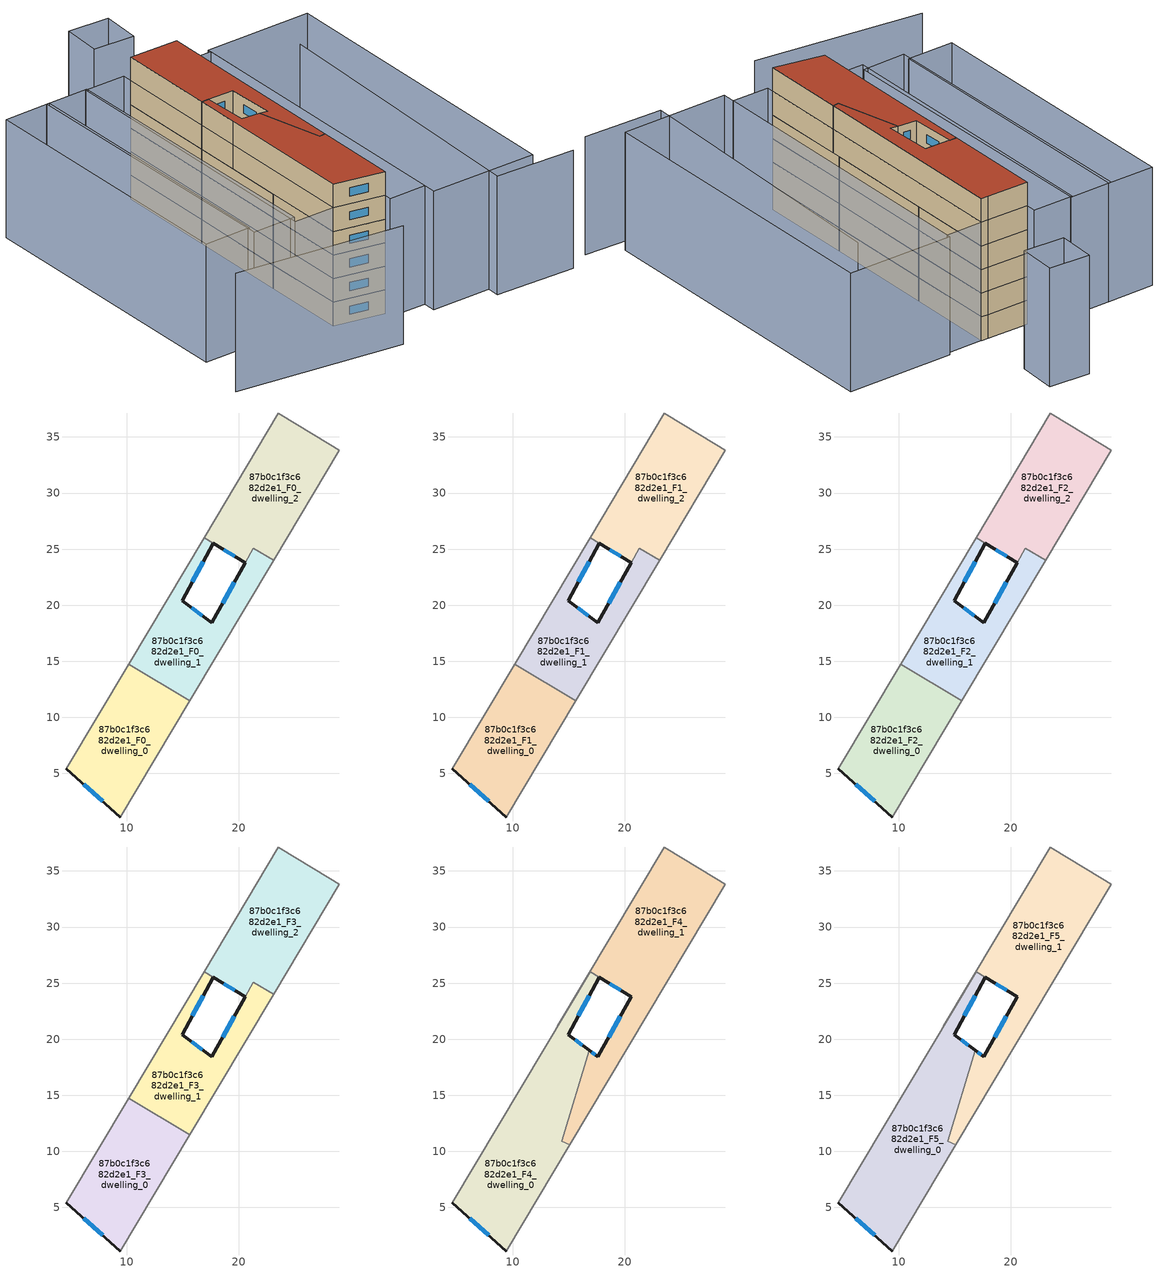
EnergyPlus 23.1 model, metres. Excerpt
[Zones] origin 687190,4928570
87b0c1f3c682d2e1_F0_dwelling_0
 floor ground (EU_floor_Construction): 15.63,11.49 9.44,1.12 4.62,5.42 10.18,14.75 z0
 wall outside (EU_wall_Construction): 4.62,5.42 9.44,1.12 z0:3
 wall adiabatic (EU_wall_Construction): 10.18,14.75 4.62,5.42 / 9.44,1.12 15.63,11.49 z0:3
 wall to 87b0c1f3c682d2e1_F0_dwelling_1 (EU_wall_Construction): 15.63,11.49 10.18,14.75 z0:3
 window (EU_Window_Construction): 6.19,4.02 7.87,2.51 z0.98:2.02
87b0c1f3c682d2e1_F0_dwelling_1
 floor ground (EU_floor_Construction): 23.1,24.01 15.63,11.49 10.18,14.75 16.9,26.02 17.71,25.52 14.95,20.42 17.6,18.42 20.56,23.77 21.29,25.09 z0
 wall outside (EU_wall_Construction): 20.56,23.77 17.6,18.42 14.95,20.42 17.71,25.52 z0:3
 wall adiabatic (EU_wall_Construction): 15.63,11.49 23.1,24.01 / 16.9,26.02 10.18,14.75 z0:3
 wall to 87b0c1f3c682d2e1_F0_dwelling_2 (EU_wall_Construction): 23.1,24.01 21.29,25.09 20.56,23.78 / 17.71,25.52 16.9,26.02 z0:3
 window (EU_Window_Construction): 15.85,22.08 16.81,23.86 / 16.74,19.07 15.81,19.76 / 19.6,22.03 18.56,20.16 z0.98:2.02
87b0c1f3c682d2e1_F0_dwelling_2
 floor ground (EU_floor_Construction): 28.15,34.28 28.94,33.79 23.1,24.01 21.29,25.09 20.56,23.78 16.9,26.02 23.52,37.13 z0
 wall outside (EU_wall_Construction): 17.71,25.52 20.56,23.78 z0:3
 wall adiabatic (EU_wall_Construction): 23.1,24.01 28.94,33.79 28.15,34.28 23.52,37.13 16.9,26.02 z0:3
 window (EU_Window_Construction): 18.64,24.96 19.63,24.34 z0.98:2.02
87b0c1f3c682d2e1_F1_dwelling_0
 floor to 87b0c1f3c682d2e1_F0_dwelling_0 (EU_floor_Construction): 15.63,11.49 9.44,1.12 4.62,5.42 10.18,14.75 z3
 wall outside (EU_wall_Construction): 4.62,5.42 9.44,1.12 z3:6
 wall adiabatic (EU_wall_Construction): 10.18,14.75 4.62,5.42 / 9.44,1.12 15.63,11.49 z3:6
 wall to 87b0c1f3c682d2e1_F1_dwelling_1 (EU_wall_Construction): 15.63,11.49 10.18,14.75 z3:6
 window (EU_Window_Construction): 6.19,4.02 7.87,2.51 z3.98:5.02
87b0c1f3c682d2e1_F1_dwelling_1
 floor to 87b0c1f3c682d2e1_F0_dwelling_1 (EU_floor_Construction): 23.1,24.01 15.63,11.49 10.18,14.75 16.9,26.02 17.71,25.52 14.95,20.42 17.6,18.42 20.56,23.78 21.29,25.09 z3
 wall outside (EU_wall_Construction): 20.56,23.77 17.6,18.42 14.95,20.42 17.71,25.52 z3:6
 wall adiabatic (EU_wall_Construction): 15.63,11.49 23.1,24.01 / 16.9,26.02 10.18,14.75 z3:6
 wall to 87b0c1f3c682d2e1_F1_dwelling_2 (EU_wall_Construction): 23.1,24.01 21.29,25.09 20.56,23.78 / 17.71,25.52 16.9,26.02 z3:6
 window (EU_Window_Construction): 15.85,22.08 16.81,23.86 / 16.74,19.07 15.81,19.76 / 19.6,22.03 18.56,20.16 z3.98:5.02
87b0c1f3c682d2e1_F1_dwelling_2
 floor to 87b0c1f3c682d2e1_F0_dwelling_2 (EU_floor_Construction): 28.15,34.28 28.94,33.79 23.1,24.01 21.29,25.09 20.56,23.78 16.9,26.02 23.52,37.13 z3
 wall outside (EU_wall_Construction): 17.71,25.52 20.56,23.78 z3:6
 wall adiabatic (EU_wall_Construction): 23.1,24.01 28.94,33.79 28.15,34.28 23.52,37.13 16.9,26.02 z3:6
 window (EU_Window_Construction): 18.64,24.96 19.63,24.34 z3.98:5.02
87b0c1f3c682d2e1_F2_dwelling_0
 floor to 87b0c1f3c682d2e1_F1_dwelling_0 (EU_floor_Construction): 15.63,11.49 9.44,1.12 4.62,5.42 10.18,14.75 z6
 wall outside (EU_wall_Construction): 4.62,5.42 9.44,1.12 z6:9
 wall adiabatic (EU_wall_Construction): 10.18,14.75 4.62,5.42 / 9.44,1.12 15.63,11.49 z6:9
 wall to 87b0c1f3c682d2e1_F2_dwelling_1 (EU_wall_Construction): 15.63,11.49 10.18,14.75 z6:9
 window (EU_Window_Construction): 6.19,4.02 7.87,2.51 z6.98:8.02
87b0c1f3c682d2e1_F2_dwelling_1
 floor to 87b0c1f3c682d2e1_F1_dwelling_1 (EU_floor_Construction): 23.1,24.01 15.63,11.49 10.18,14.75 16.9,26.02 17.71,25.52 14.95,20.42 17.6,18.42 20.56,23.78 21.29,25.09 z6
 wall outside (EU_wall_Construction): 20.56,23.77 17.6,18.42 14.95,20.42 17.71,25.52 z6:9
 wall adiabatic (EU_wall_Construction): 15.63,11.49 23.1,24.01 / 16.9,26.02 10.18,14.75 z6:9
 wall to 87b0c1f3c682d2e1_F2_dwelling_2 (EU_wall_Construction): 23.1,24.01 21.29,25.09 20.56,23.78 / 17.71,25.52 16.9,26.02 z6:9
 window (EU_Window_Construction): 15.85,22.08 16.81,23.86 / 16.74,19.07 15.81,19.76 / 19.6,22.03 18.56,20.16 z6.98:8.02
87b0c1f3c682d2e1_F2_dwelling_2
 floor to 87b0c1f3c682d2e1_F1_dwelling_2 (EU_floor_Construction): 28.15,34.28 28.94,33.79 23.1,24.01 21.29,25.09 20.56,23.78 16.9,26.02 23.52,37.13 z6
 wall outside (EU_wall_Construction): 17.71,25.52 20.56,23.78 z6:9
 wall adiabatic (EU_wall_Construction): 23.1,24.01 28.94,33.79 28.15,34.28 23.52,37.13 16.9,26.02 z6:9
 window (EU_Window_Construction): 18.64,24.96 19.63,24.34 z6.98:8.02
87b0c1f3c682d2e1_F3_dwelling_0
 floor to 87b0c1f3c682d2e1_F2_dwelling_0 (EU_floor_Construction): 15.63,11.49 9.44,1.12 4.62,5.42 10.18,14.75 z9
 wall outside (EU_wall_Construction): 4.62,5.42 9.44,1.12 z9:12
 wall adiabatic (EU_wall_Construction): 10.18,14.75 4.62,5.42 / 9.44,1.12 15.63,11.49 z9:12
 wall to 87b0c1f3c682d2e1_F3_dwelling_1 (EU_wall_Construction): 15.63,11.49 10.18,14.75 z9:12
 window (EU_Window_Construction): 6.19,4.02 7.87,2.51 z9.98:11.02
87b0c1f3c682d2e1_F3_dwelling_1
 floor to 87b0c1f3c682d2e1_F2_dwelling_1 (EU_floor_Construction): 23.1,24.01 15.63,11.49 10.18,14.75 16.9,26.02 17.71,25.52 14.95,20.42 17.6,18.42 20.56,23.78 21.29,25.09 z9
 wall outside (EU_wall_Construction): 20.56,23.77 17.6,18.42 14.95,20.42 17.71,25.52 z9:12
 wall adiabatic (EU_wall_Construction): 15.63,11.49 23.1,24.01 / 16.9,26.02 10.18,14.75 z9:12
 wall to 87b0c1f3c682d2e1_F3_dwelling_2 (EU_wall_Construction): 23.1,24.01 21.29,25.09 20.56,23.78 / 17.71,25.52 16.9,26.02 z9:12
 window (EU_Window_Construction): 15.85,22.08 16.81,23.86 / 16.74,19.07 15.81,19.76 / 19.6,22.03 18.56,20.16 z9.98:11.02
 roof outside (EU_roof_Construction): 10.18,14.75 16.9,26.01 13.99,21.13 z12
87b0c1f3c682d2e1_F3_dwelling_2
 floor to 87b0c1f3c682d2e1_F2_dwelling_2 (EU_floor_Construction): 28.15,34.28 28.94,33.79 23.1,24.01 21.29,25.09 20.56,23.78 16.9,26.02 23.52,37.13 z9
 wall outside (EU_wall_Construction): 17.71,25.52 20.56,23.78 z9:12
 wall adiabatic (EU_wall_Construction): 23.1,24.01 28.94,33.79 28.15,34.28 23.52,37.13 16.9,26.02 z9:12
 window (EU_Window_Construction): 18.64,24.96 19.63,24.34 z9.98:11.02
87b0c1f3c682d2e1_F4_dwelling_0
 floor to 87b0c1f3c682d2e1_F3_dwelling_0 (EU_floor_Construction): 14.72,12.04 14.38,10.89 15.09,10.58 9.44,1.12 4.62,5.42 10.18,14.75 z12
 floor to 87b0c1f3c682d2e1_F3_dwelling_1 (EU_floor_Construction): 17.71,25.52 14.95,20.42 16.81,19.01 14.72,12.04 10.18,14.75 16.9,26.01 z12
 wall outside (EU_wall_Construction): 4.62,5.42 9.44,1.12 / 16.81,19.01 14.95,20.42 17.71,25.52 z12:15
 wall adiabatic (EU_wall_Construction): 16.9,26.01 4.62,5.42 / 9.44,1.12 15.09,10.58 z12:15
 wall to 87b0c1f3c682d2e1_F4_dwelling_1 (EU_wall_Construction): 17.71,25.52 16.9,26.01 / 15.09,10.58 14.38,10.89 16.81,19.01 z12:15
 window (EU_Window_Construction): 6.19,4.02 7.87,2.51 / 15.85,22.08 16.81,23.86 / 16.21,19.47 15.56,19.96 z12.98:14.02
87b0c1f3c682d2e1_F4_dwelling_1
 floor to 87b0c1f3c682d2e1_F3_dwelling_0 (EU_floor_Construction): 15.63,11.49 14.38,10.89 14.72,12.04 z12; 15.63,11.49 15.09,10.58 14.38,10.89 z12
 floor to 87b0c1f3c682d2e1_F3_dwelling_1 (EU_floor_Construction): 23.1,24.01 15.63,11.49 14.72,12.04 16.81,19.01 17.6,18.42 20.56,23.77 21.29,25.09 z12
 floor to 87b0c1f3c682d2e1_F3_dwelling_2 (EU_floor_Construction): 28.15,34.28 28.94,33.79 23.1,24.01 21.29,25.09 20.56,23.78 17.72,25.52 17.71,25.52 16.9,26.02 23.52,37.13 z12
 wall outside (EU_wall_Construction): 17.71,25.52 17.72,25.52 20.56,23.78 17.6,18.42 16.81,19.01 z12:15
 wall adiabatic (EU_wall_Construction): 15.09,10.58 28.94,33.79 28.15,34.28 23.52,37.13 13.99,21.14 / 16.9,26.01 13.99,21.13 z12:15
 window (EU_Window_Construction): 17.35,18.61 17.07,18.82 / 19.6,22.03 18.56,20.16 / 18.65,24.95 19.64,24.34 z12.98:14.02
87b0c1f3c682d2e1_F5_dwelling_0
 floor to 87b0c1f3c682d2e1_F4_dwelling_0 (EU_floor_Construction): 17.71,25.52 14.95,20.42 16.81,19.01 14.38,10.89 15.09,10.58 9.44,1.12 4.62,5.42 16.9,26.01 z15
 wall outside (EU_wall_Construction): 4.62,5.42 9.44,1.12 / 16.81,19.01 14.95,20.42 17.71,25.52 z15:18
 wall adiabatic (EU_wall_Construction): 16.9,26.01 4.62,5.42 / 9.44,1.12 15.09,10.58 z15:18
 wall to 87b0c1f3c682d2e1_F5_dwelling_1 (EU_wall_Construction): 17.71,25.52 16.9,26.01 / 15.09,10.58 14.38,10.89 16.81,19.01 z15:18
 window (EU_Window_Construction): 6.19,4.02 7.87,2.51 / 15.85,22.08 16.81,23.86 / 16.21,19.47 15.56,19.96 z15.98:17.02
 roof outside (EU_roof_Construction): 9.44,1.12 15.09,10.58 14.38,10.89 16.81,19.01 14.95,20.42 17.71,25.52 16.9,26.01 4.62,5.42 z18
87b0c1f3c682d2e1_F5_dwelling_1
 floor to 87b0c1f3c682d2e1_F4_dwelling_1 (EU_floor_Construction): 28.15,34.28 28.94,33.79 15.09,10.58 14.38,10.89 16.81,19.01 17.6,18.42 20.56,23.78 17.72,25.52 17.71,25.52 16.9,26.01 13.99,21.14 23.52,37.13 z15
 wall outside (EU_wall_Construction): 17.71,25.52 17.72,25.52 20.56,23.78 17.6,18.42 16.81,19.01 z15:18
 wall adiabatic (EU_wall_Construction): 15.09,10.58 28.94,33.79 28.15,34.28 23.52,37.13 13.99,21.14 / 16.9,26.01 13.99,21.13 z15:18
 window (EU_Window_Construction): 17.35,18.61 17.07,18.82 / 19.6,22.03 18.56,20.16 / 18.65,24.95 19.64,24.34 z15.98:17.02
 roof outside (EU_roof_Construction): 17.6,18.42 16.81,19.01 14.38,10.89 15.09,10.58 28.94,33.79 28.15,34.28 23.52,37.13 13.99,21.14 16.9,26.01 17.71,25.52 17.72,25.52 20.56,23.78 z18
shading: -13.38,9.86 3.66,-3.36 / 26.87,-14.43 18.13,-8.84 / 18.13,-8.84 38.36,22.77 / 12.32,-3.55 33.29,31.74 / 33.29,31.74 45.22,24.65 / 45.22,24.65 24.25,-10.64 / 24.25,-10.64 12.32,-3.55 / 33.06,31.35 13.13,-2.18 / 13.13,-2.18 8.95,0.3 / 8.95,0.3 28.88,33.83 / 28.88,33.83 33.06,31.35 / 24.18,38.24 4.62,5.41 / 4.62,5.41 0.08,8.12 / 0.08,8.12 19.64,40.94 / 19.64,40.94 24.18,38.24 / 19.91,40.95 1.04,8.62 / 1.04,8.62 -3.86,11.48 / -3.86,11.48 15.01,43.81 / 15.01,43.81 19.91,40.95 / 15.36,43.62 -3.12,12.35 / -3.12,12.35 -8.35,15.44 / -8.35,15.44 10.12,46.72 / 10.12,46.72 15.36,43.62 / 31.57,47.71 35.97,44.76 / 35.97,44.76 33.2,40.63 / 33.2,40.63 28.8,43.59 / 28.8,43.59 31.57,47.71 z0:15
[Building]
EU S2 Campaign: North Axis=0; Terrain=City; Solar Distribution=FullExterior
[Site:Location]
Bologna: Latitude=44.5; Longitude=11.25; Time Zone=1; Elevation=37
[SizingPeriod:WeatherFileDays]
AnnualSizingPeriod: Begin Month=1; Begin Day of Month=1; End Month=12; End Day of Month=31; Day of Week for Start Day=Monday; Use Weather File Daylight Saving Period=No; Use Weather File Rain and Snow Indicators=No
[MATERIAL]
EU_InternalMass_Material: Roughness=MediumRough; Thickness=0.1; Conductivity=1; Density=1800; Specific Heat=900; Thermal Absorptance=0.9; Solar Absorptance=0.7; Visible Absorptance=0.7
[MATERIAL:NOMASS] Roughness=MediumRough; Thermal Absorptance=0.9; Solar Absorptance=0.7; Visible Absorptance=0.7
Name | Thermal Resistance
EU_wall_NoMass | 0.905828
EU_roof_NoMass | 0.37593
EU_floor_NoMass | 0.67114
[WINDOWMATERIAL:SIMPLEGLAZINGSYSTEM]
EU_Window_SimpleGlazing: UFactor=4.52486; Solar Heat Gain Coefficient=0.85; Visible Transmittance=0.85
[CONSTRUCTION]
EU_wall_Construction: EU_wall_NoMass
EU_roof_Construction: EU_roof_NoMass
EU_floor_Construction: EU_floor_NoMass
EU_InternalMass_Construction: EU_InternalMass_Material
EU_Window_Construction: EU_Window_SimpleGlazing
[ZONE] Type=1; Multiplier=1; Ceiling Height=autocalculate; Floor Area=autocalculate; Part of Total Floor Area=Yes
Name | Volume
87b0c1f3c682d2e1_F0_dwelling_0 | 218.4375
87b0c1f3c682d2e1_F1_dwelling_0; 87b0c1f3c682d2e1_F2_dwelling_0; 87b0c1f3c682d2e1_F3_dwelling_0 | 218.438
87b0c1f3c682d2e1_F4_dwelling_0 | 328.807
87b0c1f3c682d2e1_F5_dwelling_0 | 328.811
87b0c1f3c682d2e1_F0_dwelling_1 | 199.555
87b0c1f3c682d2e1_F1_dwelling_1; 87b0c1f3c682d2e1_F2_dwelling_1; 87b0c1f3c682d2e1_F3_dwelling_1 | 199.562
87b0c1f3c682d2e1_F4_dwelling_1 | 326.332
87b0c1f3c682d2e1_F5_dwelling_1 | 326.396
87b0c1f3c682d2e1_F0_dwelling_2 | 237.301
87b0c1f3c682d2e1_F1_dwelling_2; 87b0c1f3c682d2e1_F2_dwelling_2; 87b0c1f3c682d2e1_F3_dwelling_2 | 237.302
[INTERNALMASS] Construction=EU_InternalMass_Construction
Name | Zone or ZoneList | Surface Area
87b0c1f3c682d2e1_F0_dwelling_0_EU_InternalMass | 87b0c1f3c682d2e1_F0_dwelling_0 | 72.8127
87b0c1f3c682d2e1_F0_dwelling_1_EU_InternalMass | 87b0c1f3c682d2e1_F0_dwelling_1 | 66.5226
87b0c1f3c682d2e1_F0_dwelling_2_EU_InternalMass | 87b0c1f3c682d2e1_F0_dwelling_2 | 79.1047
87b0c1f3c682d2e1_F1_dwelling_0_EU_InternalMass | 87b0c1f3c682d2e1_F1_dwelling_0 | 72.8127
87b0c1f3c682d2e1_F1_dwelling_1_EU_InternalMass | 87b0c1f3c682d2e1_F1_dwelling_1 | 66.5226
87b0c1f3c682d2e1_F1_dwelling_2_EU_InternalMass | 87b0c1f3c682d2e1_F1_dwelling_2 | 79.1047
87b0c1f3c682d2e1_F2_dwelling_0_EU_InternalMass | 87b0c1f3c682d2e1_F2_dwelling_0 | 72.8127
87b0c1f3c682d2e1_F2_dwelling_1_EU_InternalMass | 87b0c1f3c682d2e1_F2_dwelling_1 | 66.5226
87b0c1f3c682d2e1_F2_dwelling_2_EU_InternalMass | 87b0c1f3c682d2e1_F2_dwelling_2 | 79.1047
87b0c1f3c682d2e1_F3_dwelling_0_EU_InternalMass | 87b0c1f3c682d2e1_F3_dwelling_0 | 72.8127
87b0c1f3c682d2e1_F3_dwelling_1_EU_InternalMass | 87b0c1f3c682d2e1_F3_dwelling_1 | 66.5226
87b0c1f3c682d2e1_F3_dwelling_2_EU_InternalMass | 87b0c1f3c682d2e1_F3_dwelling_2 | 79.1047
87b0c1f3c682d2e1_F4_dwelling_0_EU_InternalMass | 87b0c1f3c682d2e1_F4_dwelling_0 | 109.653
87b0c1f3c682d2e1_F4_dwelling_1_EU_InternalMass | 87b0c1f3c682d2e1_F4_dwelling_1 | 108.81
87b0c1f3c682d2e1_F5_dwelling_0_EU_InternalMass | 87b0c1f3c682d2e1_F5_dwelling_0 | 109.653
87b0c1f3c682d2e1_F5_dwelling_1_EU_InternalMass | 87b0c1f3c682d2e1_F5_dwelling_1 | 108.81
[OTHEREQUIPMENT] Fuel Type=Electricity; Design Level Calculation Method=Watts/Area; Power per Zone Floor Area=1; Fraction Latent=0; Fraction Radiant=0; Fraction Lost=0; Carbon Dioxide Generation Rate=0; EndUse Subcategory=EU_Step8_InternalGains
Name | Zone or ZoneList or Space or SpaceList | Schedule
EU_Step8_InternalGain_87b0c1f3c682d2e1_F0_dwelling_0_f000 | 87b0c1f3c682d2e1_F0_dwelling_0 | EU_Step8_GainSchedule_87b0c1f3c682d2e1_F0_dwelling_0_f000
EU_Step8_InternalGain_87b0c1f3c682d2e1_F0_dwelling_1_f000 | 87b0c1f3c682d2e1_F0_dwelling_1 | EU_Step8_GainSchedule_87b0c1f3c682d2e1_F0_dwelling_1_f000
EU_Step8_InternalGain_87b0c1f3c682d2e1_F0_dwelling_2_f000 | 87b0c1f3c682d2e1_F0_dwelling_2 | EU_Step8_GainSchedule_87b0c1f3c682d2e1_F0_dwelling_2_f000
EU_Step8_InternalGain_87b0c1f3c682d2e1_F1_dwelling_0_f000 | 87b0c1f3c682d2e1_F1_dwelling_0 | EU_Step8_GainSchedule_87b0c1f3c682d2e1_F1_dwelling_0_f000
EU_Step8_InternalGain_87b0c1f3c682d2e1_F1_dwelling_1_f000 | 87b0c1f3c682d2e1_F1_dwelling_1 | EU_Step8_GainSchedule_87b0c1f3c682d2e1_F1_dwelling_1_f000
EU_Step8_InternalGain_87b0c1f3c682d2e1_F1_dwelling_2_f000 | 87b0c1f3c682d2e1_F1_dwelling_2 | EU_Step8_GainSchedule_87b0c1f3c682d2e1_F1_dwelling_2_f000
EU_Step8_InternalGain_87b0c1f3c682d2e1_F2_dwelling_0_f000 | 87b0c1f3c682d2e1_F2_dwelling_0 | EU_Step8_GainSchedule_87b0c1f3c682d2e1_F2_dwelling_0_f000
EU_Step8_InternalGain_87b0c1f3c682d2e1_F2_dwelling_1_f000 | 87b0c1f3c682d2e1_F2_dwelling_1 | EU_Step8_GainSchedule_87b0c1f3c682d2e1_F2_dwelling_1_f000
EU_Step8_InternalGain_87b0c1f3c682d2e1_F2_dwelling_2_f000 | 87b0c1f3c682d2e1_F2_dwelling_2 | EU_Step8_GainSchedule_87b0c1f3c682d2e1_F2_dwelling_2_f000
EU_Step8_InternalGain_87b0c1f3c682d2e1_F3_dwelling_0_f000 | 87b0c1f3c682d2e1_F3_dwelling_0 | EU_Step8_GainSchedule_87b0c1f3c682d2e1_F3_dwelling_0_f000
EU_Step8_InternalGain_87b0c1f3c682d2e1_F3_dwelling_1_f000 | 87b0c1f3c682d2e1_F3_dwelling_1 | EU_Step8_GainSchedule_87b0c1f3c682d2e1_F3_dwelling_1_f000
EU_Step8_InternalGain_87b0c1f3c682d2e1_F3_dwelling_2_f000 | 87b0c1f3c682d2e1_F3_dwelling_2 | EU_Step8_GainSchedule_87b0c1f3c682d2e1_F3_dwelling_2_f000
EU_Step8_InternalGain_87b0c1f3c682d2e1_F4_dwelling_0_f000 | 87b0c1f3c682d2e1_F4_dwelling_0 | EU_Step8_GainSchedule_87b0c1f3c682d2e1_F4_dwelling_0_f000
EU_Step8_InternalGain_87b0c1f3c682d2e1_F4_dwelling_1_f000 | 87b0c1f3c682d2e1_F4_dwelling_1 | EU_Step8_GainSchedule_87b0c1f3c682d2e1_F4_dwelling_1_f000
EU_Step8_InternalGain_87b0c1f3c682d2e1_F5_dwelling_0_f000 | 87b0c1f3c682d2e1_F5_dwelling_0 | EU_Step8_GainSchedule_87b0c1f3c682d2e1_F5_dwelling_0_f000
EU_Step8_InternalGain_87b0c1f3c682d2e1_F5_dwelling_1_f000 | 87b0c1f3c682d2e1_F5_dwelling_1 | EU_Step8_GainSchedule_87b0c1f3c682d2e1_F5_dwelling_1_f000
[ZONEVENTILATION:DESIGNFLOWRATE] Schedule=EU_AlwaysOn; Design Flow Rate Calculation Method=AirChanges/Hour; Air Changes per Hour=0.73129; Ventilation Type=Natural; Fan Pressure Rise=0; Fan Total Efficiency=1; Constant Term Coefficient=1; Temperature Term Coefficient=0; Velocity Term Coefficient=0; Velocity Squared Term Coefficient=0; Minimum Indoor Temperature=-100; Maximum Indoor Temperature=100; Delta Temperature=-100; Minimum Outdoor Temperature=-100; Maximum Outdoor Temperature=100; Maximum Wind Speed=40
Name | Zone or ZoneList or Space or SpaceList
EU_ConstantAir_87b0c1f3c682d2e1_F0_dwelling_0 | 87b0c1f3c682d2e1_F0_dwelling_0
EU_ConstantAir_87b0c1f3c682d2e1_F0_dwelling_1 | 87b0c1f3c682d2e1_F0_dwelling_1
EU_ConstantAir_87b0c1f3c682d2e1_F0_dwelling_2 | 87b0c1f3c682d2e1_F0_dwelling_2
EU_ConstantAir_87b0c1f3c682d2e1_F1_dwelling_0 | 87b0c1f3c682d2e1_F1_dwelling_0
EU_ConstantAir_87b0c1f3c682d2e1_F1_dwelling_1 | 87b0c1f3c682d2e1_F1_dwelling_1
EU_ConstantAir_87b0c1f3c682d2e1_F1_dwelling_2 | 87b0c1f3c682d2e1_F1_dwelling_2
EU_ConstantAir_87b0c1f3c682d2e1_F2_dwelling_0 | 87b0c1f3c682d2e1_F2_dwelling_0
EU_ConstantAir_87b0c1f3c682d2e1_F2_dwelling_1 | 87b0c1f3c682d2e1_F2_dwelling_1
EU_ConstantAir_87b0c1f3c682d2e1_F2_dwelling_2 | 87b0c1f3c682d2e1_F2_dwelling_2
EU_ConstantAir_87b0c1f3c682d2e1_F3_dwelling_0 | 87b0c1f3c682d2e1_F3_dwelling_0
EU_ConstantAir_87b0c1f3c682d2e1_F3_dwelling_1 | 87b0c1f3c682d2e1_F3_dwelling_1
EU_ConstantAir_87b0c1f3c682d2e1_F3_dwelling_2 | 87b0c1f3c682d2e1_F3_dwelling_2
EU_ConstantAir_87b0c1f3c682d2e1_F4_dwelling_0 | 87b0c1f3c682d2e1_F4_dwelling_0
EU_ConstantAir_87b0c1f3c682d2e1_F4_dwelling_1 | 87b0c1f3c682d2e1_F4_dwelling_1
EU_ConstantAir_87b0c1f3c682d2e1_F5_dwelling_0 | 87b0c1f3c682d2e1_F5_dwelling_0
EU_ConstantAir_87b0c1f3c682d2e1_F5_dwelling_1 | 87b0c1f3c682d2e1_F5_dwelling_1
[HVACTEMPLATE:THERMOSTAT] Constant Heating Setpoint=20; Constant Cooling Setpoint=50
EU_HeatOnly_87b0c1f3c682d2e1_F0_dwelling_0; EU_HeatOnly_87b0c1f3c682d2e1_F0_dwelling_1; EU_HeatOnly_87b0c1f3c682d2e1_F0_dwelling_2; EU_HeatOnly_87b0c1f3c682d2e1_F1_dwelling_0; EU_HeatOnly_87b0c1f3c682d2e1_F1_dwelling_1; EU_HeatOnly_87b0c1f3c682d2e1_F1_dwelling_2; EU_HeatOnly_87b0c1f3c682d2e1_F2_dwelling_0; EU_HeatOnly_87b0c1f3c682d2e1_F2_dwelling_1; EU_HeatOnly_87b0c1f3c682d2e1_F2_dwelling_2; EU_HeatOnly_87b0c1f3c682d2e1_F3_dwelling_0; EU_HeatOnly_87b0c1f3c682d2e1_F3_dwelling_1; EU_HeatOnly_87b0c1f3c682d2e1_F3_dwelling_2; EU_HeatOnly_87b0c1f3c682d2e1_F4_dwelling_0; EU_HeatOnly_87b0c1f3c682d2e1_F4_dwelling_1; EU_HeatOnly_87b0c1f3c682d2e1_F5_dwelling_0; EU_HeatOnly_87b0c1f3c682d2e1_F5_dwelling_1
[HVACTEMPLATE:ZONE:IDEALLOADSAIRSYSTEM] System Availability Schedule=EU_AlwaysOn; Maximum Heating Supply Air Temperature=50; Minimum Cooling Supply Air Temperature=13; Maximum Heating Supply Air Humidity Ratio=0.0156; Minimum Cooling Supply Air Humidity Ratio=0.0077; Heating Limit=NoLimit; Cooling Limit=NoLimit; Heating Availability Schedule=EU_AlwaysOn; Cooling Availability Schedule=EU_CoolingOff; Dehumidification Control Type=ConstantSensibleHeatRatio; Cooling Sensible Heat Ratio=0.7; Dehumidification Setpoint=60; Humidification Control Type=None; Humidification Setpoint=30; Outdoor Air Method=None; Outdoor Air Flow Rate per Person=0.00944; Outdoor Air Flow Rate per Zone Floor Area=0; Outdoor Air Flow Rate per Zone=0; Demand Controlled Ventilation Type=None; Outdoor Air Economizer Type=NoEconomizer; Heat Recovery Type=None; Sensible Heat Recovery Effectiveness=0.7; Latent Heat Recovery Effectiveness=0.65
Name | Template Thermostat
87b0c1f3c682d2e1_F0_dwelling_0 | EU_HeatOnly_87b0c1f3c682d2e1_F0_dwelling_0
87b0c1f3c682d2e1_F0_dwelling_1 | EU_HeatOnly_87b0c1f3c682d2e1_F0_dwelling_1
87b0c1f3c682d2e1_F0_dwelling_2 | EU_HeatOnly_87b0c1f3c682d2e1_F0_dwelling_2
87b0c1f3c682d2e1_F1_dwelling_0 | EU_HeatOnly_87b0c1f3c682d2e1_F1_dwelling_0
87b0c1f3c682d2e1_F1_dwelling_1 | EU_HeatOnly_87b0c1f3c682d2e1_F1_dwelling_1
87b0c1f3c682d2e1_F1_dwelling_2 | EU_HeatOnly_87b0c1f3c682d2e1_F1_dwelling_2
87b0c1f3c682d2e1_F2_dwelling_0 | EU_HeatOnly_87b0c1f3c682d2e1_F2_dwelling_0
87b0c1f3c682d2e1_F2_dwelling_1 | EU_HeatOnly_87b0c1f3c682d2e1_F2_dwelling_1
87b0c1f3c682d2e1_F2_dwelling_2 | EU_HeatOnly_87b0c1f3c682d2e1_F2_dwelling_2
87b0c1f3c682d2e1_F3_dwelling_0 | EU_HeatOnly_87b0c1f3c682d2e1_F3_dwelling_0
87b0c1f3c682d2e1_F3_dwelling_1 | EU_HeatOnly_87b0c1f3c682d2e1_F3_dwelling_1
87b0c1f3c682d2e1_F3_dwelling_2 | EU_HeatOnly_87b0c1f3c682d2e1_F3_dwelling_2
87b0c1f3c682d2e1_F4_dwelling_0 | EU_HeatOnly_87b0c1f3c682d2e1_F4_dwelling_0
87b0c1f3c682d2e1_F4_dwelling_1 | EU_HeatOnly_87b0c1f3c682d2e1_F4_dwelling_1
87b0c1f3c682d2e1_F5_dwelling_0 | EU_HeatOnly_87b0c1f3c682d2e1_F5_dwelling_0
87b0c1f3c682d2e1_F5_dwelling_1 | EU_HeatOnly_87b0c1f3c682d2e1_F5_dwelling_1
[SIZING:ZONE] Zone Cooling Design Supply Air Temperature Input Method=SupplyAirTemperature; Zone Cooling Design Supply Air Temperature=13; Zone Heating Design Supply Air Temperature Input Method=SupplyAirTemperature; Zone Heating Design Supply Air Temperature=50; Zone Cooling Design Supply Air Humidity Ratio=0.008; Zone Heating Design Supply Air Humidity Ratio=0.008; Cooling Design Air Flow Method=DesignDay; Cooling Design Air Flow Rate=0; Cooling Minimum Air Flow per Zone Floor Area=0.000762; Cooling Minimum Air Flow=0; Cooling Minimum Air Flow Fraction=0.2; Heating Design Air Flow Method=DesignDay; Heating Design Air Flow Rate=0; Heating Maximum Air Flow per Zone Floor Area=0.002032; Heating Maximum Air Flow=0.141576; Heating Maximum Air Flow Fraction=0.3; Account for Dedicated Outdoor Air System=No; Dedicated Outdoor Air System Control Strategy=NeutralSupplyAir; Dedicated Outdoor Air Low Setpoint Temperature for Design=autosize; Dedicated Outdoor Air High Setpoint Temperature for Design=autosize; Zone Load Sizing Method=Sensible Load Only No Latent Load; Zone Latent Cooling Design Supply Air Humidity Ratio Input Method=HumidityRatioDifference; Zone Cooling Design Supply Air Humidity Ratio Difference=0.005; Zone Latent Heating Design Supply Air Humidity Ratio Input Method=HumidityRatioDifference; Zone Humidification Design Supply Air Humidity Ratio Difference=0.005
87b0c1f3c682d2e1_F0_dwelling_0; 87b0c1f3c682d2e1_F0_dwelling_1; 87b0c1f3c682d2e1_F0_dwelling_2; 87b0c1f3c682d2e1_F1_dwelling_0; 87b0c1f3c682d2e1_F1_dwelling_1; 87b0c1f3c682d2e1_F1_dwelling_2; 87b0c1f3c682d2e1_F2_dwelling_0; 87b0c1f3c682d2e1_F2_dwelling_1; 87b0c1f3c682d2e1_F2_dwelling_2; 87b0c1f3c682d2e1_F3_dwelling_0; 87b0c1f3c682d2e1_F3_dwelling_1; 87b0c1f3c682d2e1_F3_dwelling_2; 87b0c1f3c682d2e1_F4_dwelling_0; 87b0c1f3c682d2e1_F4_dwelling_1; 87b0c1f3c682d2e1_F5_dwelling_0; 87b0c1f3c682d2e1_F5_dwelling_1
[SCHEDULE:CONSTANT]
Name | Hourly Value
EU_AlwaysOn | 1
EU_CoolingOff | 0
[SCHEDULE:FILE] Column Number=1; Rows to Skip at Top=0; Number of Hours of Data=8760; Column Separator=Comma; Interpolate to Timestep=No; Minutes per Item=60; Adjust Schedule for Daylight Savings=Yes
Name | File
EU_Step8_GainSchedule_87b0c1f3c682d2e1_F0_dwelling_0_f000 | ../../schedules/87b0c1f3c682d2e1/87b0c1f3c682d2e1_F0_dwelling_0_f000_gain.csv
EU_Step8_GainSchedule_87b0c1f3c682d2e1_F0_dwelling_1_f000 | ../../schedules/87b0c1f3c682d2e1/87b0c1f3c682d2e1_F0_dwelling_1_f000_gain.csv
EU_Step8_GainSchedule_87b0c1f3c682d2e1_F0_dwelling_2_f000 | ../../schedules/87b0c1f3c682d2e1/87b0c1f3c682d2e1_F0_dwelling_2_f000_gain.csv
EU_Step8_GainSchedule_87b0c1f3c682d2e1_F1_dwelling_0_f000 | ../../schedules/87b0c1f3c682d2e1/87b0c1f3c682d2e1_F1_dwelling_0_f000_gain.csv
EU_Step8_GainSchedule_87b0c1f3c682d2e1_F1_dwelling_1_f000 | ../../schedules/87b0c1f3c682d2e1/87b0c1f3c682d2e1_F1_dwelling_1_f000_gain.csv
EU_Step8_GainSchedule_87b0c1f3c682d2e1_F1_dwelling_2_f000 | ../../schedules/87b0c1f3c682d2e1/87b0c1f3c682d2e1_F1_dwelling_2_f000_gain.csv
EU_Step8_GainSchedule_87b0c1f3c682d2e1_F2_dwelling_0_f000 | ../../schedules/87b0c1f3c682d2e1/87b0c1f3c682d2e1_F2_dwelling_0_f000_gain.csv
EU_Step8_GainSchedule_87b0c1f3c682d2e1_F2_dwelling_1_f000 | ../../schedules/87b0c1f3c682d2e1/87b0c1f3c682d2e1_F2_dwelling_1_f000_gain.csv
EU_Step8_GainSchedule_87b0c1f3c682d2e1_F2_dwelling_2_f000 | ../../schedules/87b0c1f3c682d2e1/87b0c1f3c682d2e1_F2_dwelling_2_f000_gain.csv
EU_Step8_GainSchedule_87b0c1f3c682d2e1_F3_dwelling_0_f000 | ../../schedules/87b0c1f3c682d2e1/87b0c1f3c682d2e1_F3_dwelling_0_f000_gain.csv
EU_Step8_GainSchedule_87b0c1f3c682d2e1_F3_dwelling_1_f000 | ../../schedules/87b0c1f3c682d2e1/87b0c1f3c682d2e1_F3_dwelling_1_f000_gain.csv
EU_Step8_GainSchedule_87b0c1f3c682d2e1_F3_dwelling_2_f000 | ../../schedules/87b0c1f3c682d2e1/87b0c1f3c682d2e1_F3_dwelling_2_f000_gain.csv
EU_Step8_GainSchedule_87b0c1f3c682d2e1_F4_dwelling_0_f000 | ../../schedules/87b0c1f3c682d2e1/87b0c1f3c682d2e1_F4_dwelling_0_f000_gain.csv
EU_Step8_GainSchedule_87b0c1f3c682d2e1_F4_dwelling_1_f000 | ../../schedules/87b0c1f3c682d2e1/87b0c1f3c682d2e1_F4_dwelling_1_f000_gain.csv
EU_Step8_GainSchedule_87b0c1f3c682d2e1_F5_dwelling_0_f000 | ../../schedules/87b0c1f3c682d2e1/87b0c1f3c682d2e1_F5_dwelling_0_f000_gain.csv
EU_Step8_GainSchedule_87b0c1f3c682d2e1_F5_dwelling_1_f000 | ../../schedules/87b0c1f3c682d2e1/87b0c1f3c682d2e1_F5_dwelling_1_f000_gain.csv
